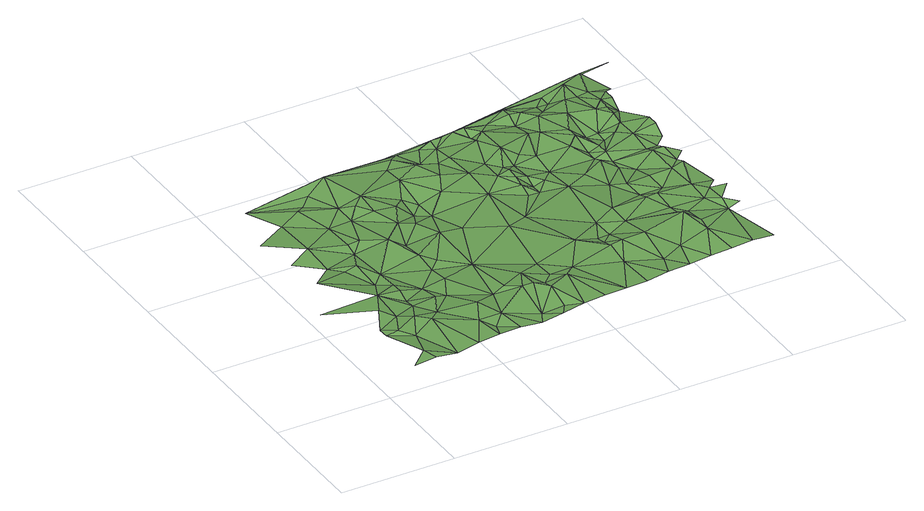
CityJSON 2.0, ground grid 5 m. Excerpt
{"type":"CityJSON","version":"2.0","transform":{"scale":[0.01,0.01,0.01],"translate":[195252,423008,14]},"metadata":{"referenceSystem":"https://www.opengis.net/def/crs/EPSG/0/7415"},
"CityObjects":{
"plantcover1":{"type":"PlantCover","attributes":{"3df_class":"Forest","bgt_fysiekvoorkomen":"groenvoorziening","bgt_status":"bestaand","identificatienamespace":"NL.IMGeo","begroeidterreindeeloptalud":"true","relatievehoogteligging":0,"aantal_punten":0},"geometry":[{"type":"MultiSurface","lod":"1","boundaries":[[[0,1,2]],[[3,4,5]],[[0,6,3]],[[7,0,2]],[[6,4,3]],[[7,6,0]],[[8,9,10]],[[11,5,4]],[[11,10,5]],[[12,4,6]],[[12,11,4]],[[6,7,13]],[[11,8,10]],[[13,12,6]],[[14,13,7]],[[15,16,8]],[[17,11,12]],[[16,18,19]],[[17,8,11]],[[16,15,18]],[[20,19,21]],[[12,13,22]],[[17,12,22]],[[17,23,8]],[[24,8,23]],[[25,21,26]],[[27,15,8]],[[14,28,13]],[[27,8,24]],[[18,29,19]],[[13,28,22]],[[18,15,29]],[[14,30,28]],[[23,17,31]],[[21,19,32]],[[31,17,22]],[[33,15,27]],[[33,29,15]],[[29,32,19]],[[24,23,34]],[[27,24,34]],[[34,23,31]],[[30,35,28]],[[34,33,27]],[[36,22,28]],[[33,32,29]],[[37,31,22]],[[26,21,38]],[[21,32,39]],[[26,40,41]],[[37,22,36]],[[35,30,42]],[[21,39,38]],[[28,35,43]],[[34,31,37]],[[36,28,43]],[[35,42,43]],[[40,26,38]],[[34,44,33]],[[32,45,39]],[[33,46,32]],[[47,41,40]],[[48,34,37]],[[39,45,38]],[[49,37,36]],[[36,43,49]],[[50,43,42]],[[46,45,32]],[[48,44,34]],[[51,33,44]],[[52,41,47]],[[33,51,46]],[[37,49,48]],[[45,53,38]],[[40,38,54]],[[43,50,55]],[[54,47,40]],[[46,53,45]],[[49,43,56]],[[57,41,52]],[[38,53,54]],[[43,55,56]],[[51,44,58]],[[44,48,59]],[[48,49,59]],[[51,60,46]],[[54,52,47]],[[61,55,50]],[[49,56,62]],[[53,63,54]],[[58,44,59]],[[49,62,59]],[[64,53,46]],[[46,60,64]],[[63,53,65]],[[55,66,56]],[[57,52,54]],[[51,67,60]],[[51,58,67]],[[55,61,68]],[[53,64,65]],[[63,69,54]],[[70,62,56]],[[59,62,70]],[[71,66,55]],[[68,71,55]],[[65,69,63]],[[69,57,54]],[[60,72,64]],[[58,59,67]],[[56,66,70]],[[67,72,60]],[[73,68,61]],[[74,41,57]],[[70,66,75]],[[71,75,66]],[[64,76,65]],[[69,65,76]],[[73,71,68]],[[59,70,77]],[[64,72,78]],[[75,79,70]],[[59,80,67]],[[64,78,76]],[[81,75,71]],[[73,81,71]],[[82,69,76]],[[72,67,83]],[[79,77,70]],[[69,84,57]],[[81,79,75]],[[78,72,83]],[[78,82,76]],[[85,81,73]],[[67,80,83]],[[82,86,69]],[[77,87,59]],[[87,80,59]],[[88,82,78]],[[78,83,88]],[[89,77,79]],[[81,89,79]],[[69,86,84]],[[88,86,82]],[[90,81,85]],[[84,91,57]],[[89,81,90]],[[92,88,83]],[[88,92,86]],[[93,77,89]],[[94,41,74]],[[95,83,80]],[[91,74,57]],[[93,87,77]],[[86,96,84]],[[92,83,95]],[[87,95,80]],[[97,89,90]],[[98,86,92]],[[96,91,84]],[[86,98,96]],[[93,89,99]],[[90,100,97]],[[89,97,99]],[[87,93,101]],[[96,102,91]],[[87,101,95]],[[103,98,92]],[[91,102,74]],[[103,92,95]],[[98,104,96]],[[104,102,96]],[[105,93,99]],[[97,100,106]],[[105,107,93]],[[103,104,98]],[[108,101,93]],[[74,102,109]],[[99,97,110]],[[95,101,111]],[[105,99,110]],[[107,108,93]],[[112,102,104]],[[97,106,113]],[[103,114,104]],[[103,95,115]],[[107,105,116]],[[97,113,110]],[[105,110,116]],[[102,112,109]],[[104,114,112]],[[115,95,117]],[[116,108,107]],[[117,95,111]],[[114,103,118]],[[111,101,119]],[[103,115,118]],[[74,109,94]],[[109,112,120]],[[110,121,116]],[[106,122,113]],[[110,113,121]],[[101,108,123]],[[112,124,120]],[[115,117,125]],[[119,101,123]],[[126,108,116]],[[114,127,112]],[[117,111,119]],[[115,125,128]],[[118,115,129]],[[121,126,116]],[[109,120,94]],[[127,114,118]],[[129,115,128]],[[125,117,130]],[[113,122,131]],[[119,130,117]],[[113,131,121]],[[132,124,112]],[[128,125,133]],[[133,125,130]],[[120,124,94]],[[108,126,134]],[[127,132,112]],[[129,128,135]],[[118,129,136]],[[130,119,137]],[[135,128,133]],[[134,123,108]],[[137,133,130]],[[131,122,138]],[[124,132,94]],[[127,118,136]],[[137,119,123]],[[136,129,135]],[[139,132,127]],[[121,140,126]],[[135,133,141]],[[141,133,137]],[[94,132,142]],[[132,139,142]],[[131,140,121]],[[135,143,136]],[[141,137,123]],[[139,127,144]],[[144,127,136]],[[126,145,134]],[[139,144,142]],[[135,146,143]],[[146,135,141]],[[131,138,147]],[[123,134,148]],[[149,94,142]],[[141,123,150]],[[144,149,142]],[[151,126,140]],[[152,136,143]],[[126,153,145]],[[126,151,153]],[[131,147,140]],[[138,154,147]],[[144,136,152]],[[134,145,155]],[[150,123,148]],[[134,155,148]],[[143,146,152]],[[149,156,94]],[[157,146,141]],[[144,158,149]],[[147,159,140]],[[160,141,150]],[[152,158,144]],[[140,161,151]],[[154,162,147]],[[155,145,163]],[[155,164,148]],[[145,153,163]],[[140,159,161]],[[151,161,153]],[[146,165,152]],[[150,148,166]],[[157,141,160]],[[157,165,146]],[[167,149,158]],[[155,168,164]],[[163,168,155]],[[149,167,156]],[[169,148,164]],[[165,158,152]],[[150,166,160]],[[147,170,159]],[[171,163,153]],[[153,161,171]],[[166,148,169]],[[159,170,161]],[[162,170,147]],[[172,94,156]],[[158,173,167]],[[164,168,174]],[[167,173,156]],[[158,165,175]],[[176,157,160]],[[157,177,165]],[[178,169,164]],[[178,164,174]],[[179,168,163]],[[160,166,180]],[[158,175,173]],[[177,157,176]],[[169,180,166]],[[161,170,171]],[[163,171,179]],[[176,160,181]],[[170,162,182]],[[183,165,177]],[[160,180,181]],[[165,183,175]],[[180,169,178]],[[176,184,177]],[[184,176,181]],[[173,185,156]],[[174,168,186]],[[175,187,173]],[[183,177,188]],[[186,168,179]],[[170,189,171]],[[188,177,184]],[[174,186,178]],[[190,184,181]],[[191,179,171]],[[189,191,171]],[[183,192,175]],[[180,178,193]],[[180,194,181]],[[173,187,185]],[[170,195,189]],[[190,188,184]],[[188,192,183]],[[175,192,187]],[[156,185,172]],[[186,193,178]],[[189,196,191]],[[197,190,181]],[[198,94,172]],[[188,190,199]],[[179,191,200]],[[199,192,188]],[[186,179,201]],[[194,180,193]],[[200,201,179]],[[185,187,202]],[[197,181,203]],[[181,194,203]],[[190,197,199]],[[192,204,187]],[[205,193,186]],[[205,186,201]],[[192,199,206]],[[185,202,172]],[[187,204,202]],[[199,197,207]],[[193,208,194]],[[208,193,205]],[[192,206,204]],[[199,209,206]],[[194,210,203]],[[207,197,203]],[[208,210,194]],[[207,209,199]],[[208,205,211]],[[202,212,172]],[[204,212,202]],[[206,213,204]],[[214,94,198]],[[215,203,210]],[[216,206,209]],[[217,213,206]],[[204,213,212]],[[206,216,217]],[[218,207,203]],[[207,219,209]],[[215,220,203]],[[219,216,209]],[[220,218,203]],[[217,221,213]],[[213,221,212]],[[219,217,216]],[[218,219,207]],[[212,198,172]],[[219,222,217]],[[217,223,221]],[[222,223,217]],[[212,221,198]],[[223,224,221]],[[221,224,198]]]}]}
},
"vertices":[
[225,128,141],[152,66,130],[251,76,132],[175,328,114],[225,328,123],[175,378,111],[275,278,111],[350,85,115],[275,578,129],[25,578,120],[225,478,131],[275,428,115],[325,378,130],[375,328,130],[449,95,125],[325,678,103],[125,778,122],[375,478,106],[275,828,99],[225,878,98],[125,978,94],[225,1028,108],[425,378,117],[375,528,99],[375,578,121],[75,1128,114],[225,1228,100],[375,628,119],[525,228,132],[325,828,112],[548,104,128],[475,478,116],[375,928,91],[375,728,111],[475,578,95],[575,178,114],[575,328,142],[525,478,105],[375,1128,98],[375,978,107],[325,1278,111],[160,1394,91],[647,114,124],[625,228,132],[575,678,96],[425,978,112],[525,928,113],[375,1328,85],[575,578,111],[675,378,117],[746,123,109],[575,778,110],[425,1378,92],[475,1128,104],[475,1228,105],[775,178,108],[775,328,153],[525,1428,123],[625,728,97],[725,628,100],[575,878,96],[845,133,115],[725,378,142],[525,1178,127],[625,1028,102],[575,1128,117],[825,328,153],[725,878,110],[875,178,114],[575,1228,130],[825,428,140],[875,278,149],[675,978,111],[943,142,125],[875,1478,82],[875,328,135],[675,1128,105],[925,478,123],[725,1078,74],[925,378,130],[825,878,98],[975,328,145],[725,1178,92],[775,1028,87],[775,1378,101],[1042,152,125],[775,1278,113],[975,778,115],[775,1128,81],[1025,378,133],[1141,162,119],[825,1428,105],[875,1128,111],[1125,528,141],[1144,1516,82],[1025,1028,107],[875,1328,121],[1225,328,123],[925,1228,115],[1225,428,142],[1240,171,115],[1075,828,98],[925,1378,82],[1025,1178,121],[975,1328,97],[1225,478,127],[1339,181,121],[1225,528,116],[1275,628,118],[975,1478,76],[1275,428,151],[1175,978,82],[1025,1428,92],[1375,278,113],[1025,1328,108],[1125,1128,104],[1275,528,120],[1175,1028,102],[1125,1228,102],[1225,978,79],[1025,1478,101],[1375,428,155],[1438,190,119],[1325,928,102],[1075,1478,102],[1175,1078,110],[1375,578,121],[1175,1378,111],[1175,1128,116],[1175,1178,98],[1225,1028,77],[1475,328,117],[1125,1478,110],[1225,1078,100],[1375,678,126],[1225,1178,90],[1225,1278,119],[1275,1028,93],[1537,200,121],[1175,1428,88],[1575,478,158],[1325,1078,85],[1175,1478,113],[1275,1228,98],[1225,1428,110],[1525,678,130],[1325,1178,104],[1625,378,122],[1475,878,90],[1275,1478,95],[1425,978,99],[1575,528,127],[1375,1328,108],[1575,578,120],[1636,209,121],[1525,728,111],[1375,1528,104],[1475,1178,103],[1375,1428,84],[1625,428,132],[1525,1078,82],[1625,528,116],[1735,219,120],[1575,678,131],[1525,828,108],[1425,1328,98],[1525,1028,102],[1375,1478,112],[1625,728,110],[1575,978,82],[1775,478,109],[1725,578,117],[1575,1578,68],[1425,1478,106],[1625,828,113],[1475,1428,102],[1525,1128,83],[1525,1228,108],[1625,928,86],[1725,678,126],[1575,1028,82],[1575,1078,101],[1834,229,106],[1525,1278,107],[1575,1128,100],[1525,1528,69],[1725,828,116],[1525,1478,75],[1575,1228,79],[1775,528,131],[1625,1178,80],[1775,628,122],[1575,1378,111],[1725,978,116],[1725,1028,93],[1825,478,127],[1825,578,151],[1675,1178,103],[1775,1628,91],[1625,1228,85],[1825,678,111],[1775,828,132],[1575,1528,66],[1725,1128,107],[1625,1478,102],[1775,878,112],[1675,1328,126],[1725,1228,102],[1775,978,115],[1725,1278,119],[1775,1028,93],[1825,928,110],[1675,1578,99],[1675,1478,98],[1919,1661,76],[1825,1078,91],[1725,1328,118],[1725,1378,126],[1825,1178,125],[1775,1328,85],[1825,1128,123],[1725,1478,105],[1775,1378,118],[1775,1428,118],[1825,1478,86]
]}
